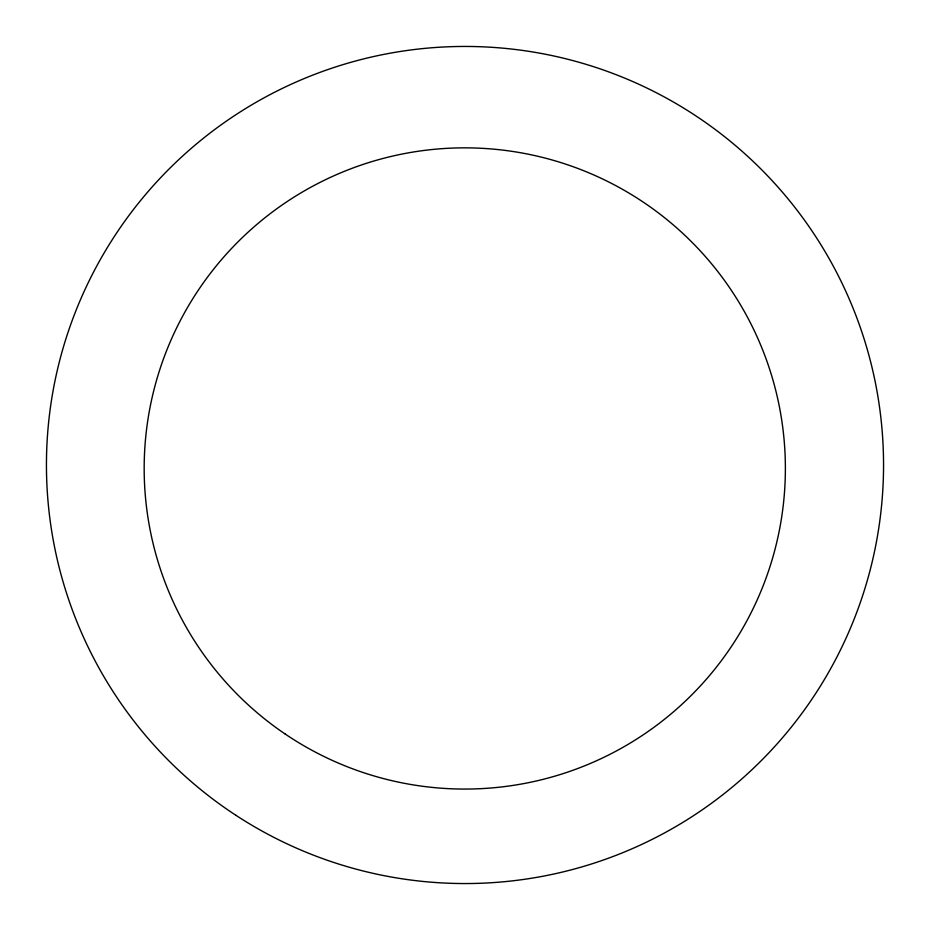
<?xml version="1.0" encoding="UTF-8"?>
<svg xmlns="http://www.w3.org/2000/svg" width="930" height="930" viewBox="0 0 930 930"><rect width="100%" height="100%" fill="white"/><g stroke="black" fill="none" stroke-linecap="round" stroke-linejoin="round"><path stroke-width="1.4" d="M285.173 734.026A320.594 320.594 0 0 0 784.571 491.203A320.594 320.594 0 0 0 324.593 180.129A320.594 320.594 0 0 0 285.173 734.026M235.976 815.343A418.558 418.558 0 0 0 882.907 488.169A418.558 418.558 0 0 0 276.105 91.489A418.558 418.558 0 0 0 235.976 815.343"/></g></svg>
